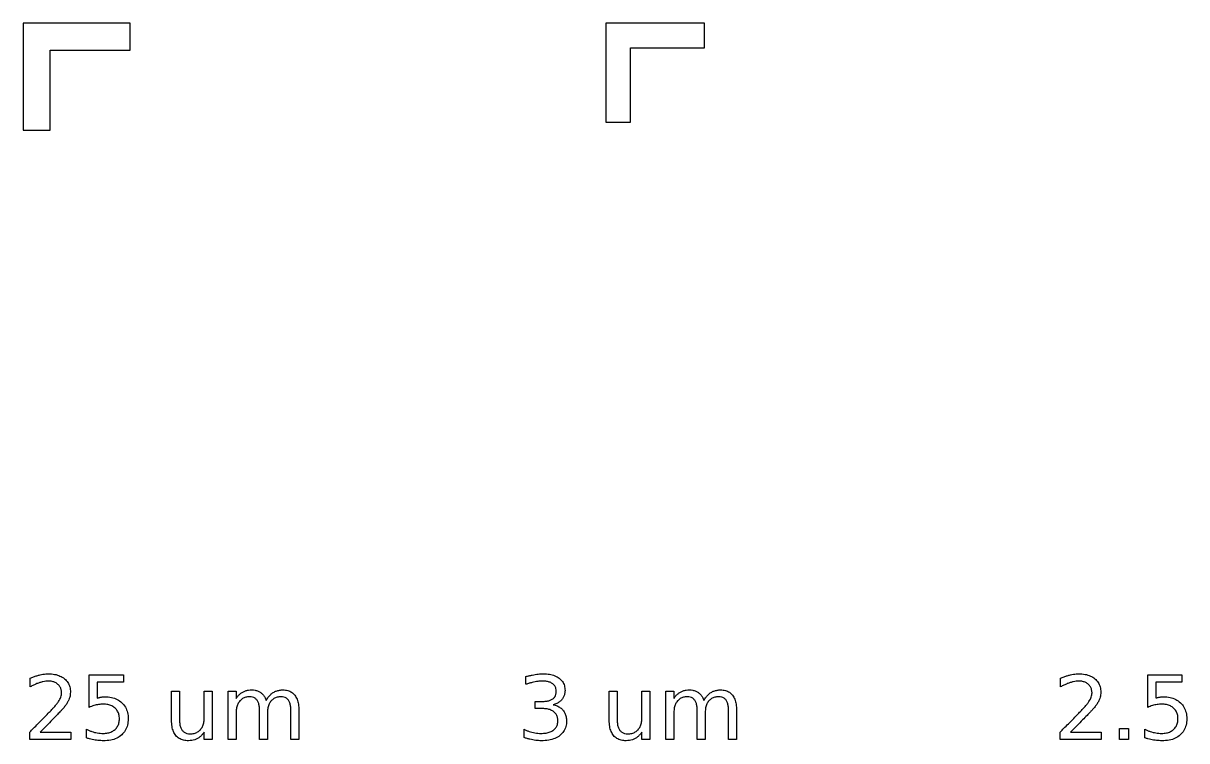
# Model space of a CAD drawing. Extents: x 1 to 50643, y 2 to 54380.
# Drawn here: x 45512 to 46513, y 24680 to 25298 of the extents above; entities that cross this region are included whole.
import ezdxf

# ---------------------------------------------------------------- set-up
doc = ezdxf.new("R2010")
doc.units = 0
doc.layers.add('Layer_1', color=7, linetype='CONTINUOUS')

msp = doc.modelspace()

# ---------------------------------------------------------------- linework, layer by layer
at = {"layer": 'Layer_1', "color": 7}
for points in [[(45511.882613, 25298.098088), (45511.882613, 25275.065823), (45511.882613, 25205.972061), (45534.914963, 25205.972061), (45534.914963, 25275.065823), (45604.008612, 25275.065823), (45604.008612, 25298.098088), (45534.914963, 25298.098088)], [(46013.281054, 25298.098088), (46013.281054, 25276.837619), (46013.281054, 25213.058818), (46034.54175, 25213.058818), (46034.54175, 25276.837619), (46098.320437, 25276.837619), (46098.320437, 25298.098088), (46034.54175, 25298.098088)], [(46455.327573, 24691.029429), (46463.17749, 24691.029429), (46463.17749, 24681.57981), (46455.327573, 24681.57981)]]:
    msp.add_lwpolyline(points, close=True, dxfattribs=at)
for points in [[(45517.824182, 24726.855746), (45517.824182, 24734.445246)], [(45568.569677, 24737.124465), (45598.071942, 24737.124465), (45598.071942, 24730.799791), (45575.452305, 24730.799791), (45575.452305, 24717.183399)], [(45568.569677, 24709.219175), (45568.569677, 24737.124465)], [(45944.53145, 24729.051442), (45944.53145, 24735.748139)], [(46404.656483, 24726.855746), (46404.656483, 24734.445246)], [(46479.621398, 24737.124465), (46509.123663, 24737.124465), (46509.123663, 24730.799791), (46486.504026, 24730.799791), (46486.504026, 24717.183399)], [(46479.621398, 24709.219175), (46479.621398, 24737.124465)], [(45639.516519, 24698.023637), (45639.516519, 24723.247548), (45646.361945, 24723.247548), (45646.361945, 24698.283891)], [(45667.567919, 24699.623231), (45667.567919, 24723.247548), (45674.413344, 24723.247548), (45674.413344, 24681.57981), (45667.567919, 24681.57981), (45667.567919, 24687.978726)], [(45695.135444, 24705.129344), (45695.135444, 24681.57981), (45688.252816, 24681.57981), (45688.252816, 24723.247548), (45695.135444, 24723.247548), (45695.135444, 24716.774119)], [(46016.222367, 24698.023637), (46016.222367, 24723.247548), (46023.067792, 24723.247548), (46023.067792, 24698.283891)], [(46044.273766, 24699.623231), (46044.273766, 24723.247548), (46051.119192, 24723.247548), (46051.119192, 24681.57981), (46044.273766, 24681.57981), (46044.273766, 24687.978726)], [(46071.841291, 24705.129344), (46071.841291, 24681.57981), (46064.958663, 24681.57981), (46064.958663, 24723.247548), (46071.841291, 24723.247548), (46071.841291, 24716.774119)], [(45720.954593, 24715.249037), (45720.954701, 24715.248767)], [(45958.929173, 24708.181936), (45952.455771, 24708.181936), (45952.455771, 24714.357854), (45959.226792, 24714.357854)], [(46097.66044, 24715.249037), (46097.660548, 24715.248767)], [(45722.107947, 24705.129344), (45722.107947, 24681.57981), (45715.225319, 24681.57981), (45715.225319, 24706.50594)], [(45749.080451, 24706.729208), (45749.080451, 24681.57981), (45742.197823, 24681.57981), (45742.197823, 24706.50594)], [(45967.96962, 24711.52907), (45967.969593, 24711.52853)], [(46098.813795, 24705.129344), (46098.813795, 24681.57981), (46091.931167, 24681.57981), (46091.931167, 24706.50594)], [(46125.786298, 24706.729208), (46125.786298, 24681.57981), (46118.90367, 24681.57981), (46118.90367, 24706.50594)], [(45639.516573, 24698.024447), (45639.516519, 24698.023637)], [(46016.222421, 24698.024447), (46016.222367, 24698.023637)], [(45526.492659, 24687.904213), (45552.721034, 24687.904213), (45552.721034, 24681.57981), (45517.452239, 24681.57981), (45517.452239, 24687.904213)], [(45526.492605, 24687.902323), (45526.492659, 24687.904213)], [(45566.225873, 24682.880813), (45566.225873, 24690.433057)], [(45942.857316, 24683.254456), (45942.857316, 24690.508919)], [(46413.32496, 24687.904213), (46439.553362, 24687.904213), (46439.553362, 24681.57981), (46404.284541, 24681.57981), (46404.284541, 24687.904213)], [(46413.324879, 24687.902323), (46413.32496, 24687.904213)], [(46477.277568, 24682.880813), (46477.277568, 24690.433057)]]:
    msp.add_lwpolyline(points, dxfattribs=at)
for points, knots in [([(45517.824182, 24734.445246), (45518.807407, 24734.826156), (45520.714661, 24735.565042), (45523.544133, 24736.492463), (45525.405469, 24736.967969), (45526.306566, 24737.198167)], [0, 0, 0, 0, 3.163082, 6.135724, 8.925285, 8.925285, 8.925285, 8.925285]), ([(45526.306566, 24737.198167), (45527.155744, 24737.382717), (45528.795268, 24737.739031), (45531.209293, 24738.051701), (45534.565344, 24738.201759), (45538.730455, 24737.859623), (45543.468745, 24736.441831), (45547.362754, 24734.016195), (45550.321566, 24730.761042), (45552.09461, 24726.720268), (45552.514945, 24723.034463), (45552.327541, 24720.041094), (45551.904691, 24717.843797), (45551.382553, 24716.460116), (45551.121251, 24715.767657)], [0, 0, 0, 0, 2.606213, 5.031865, 7.291224, 12.678166, 17.486793, 21.989451, 26.275697, 30.483742, 35.009053, 37.258332, 39.471536, 41.688698, 41.688698, 41.688698, 41.688698]), ([(45944.53145, 24735.748139), (45945.459871, 24735.997075), (45947.26786, 24736.481848), (45949.935473, 24737.08238), (45951.681466, 24737.38538), (45952.530176, 24737.532665)], [0, 0, 0, 0, 2.883525, 5.615316, 8.199223, 8.199223, 8.199223, 8.199223]), ([(45952.530176, 24737.532665), (45953.347607, 24737.651802), (45954.945154, 24737.884637), (45957.305185, 24738.080749), (45960.621559, 24738.185428), (45964.713142, 24737.879098), (45969.408155, 24736.669884), (45971.933172, 24735.014708), (45973.140858, 24734.223058)], [0, 0, 0, 0, 2.477698, 4.84229, 7.100264, 12.425669, 17.123726, 21.430747, 21.430747, 21.430747, 21.430747]), ([(45973.140858, 24734.223058), (45974.136847, 24733.31902), (45976.097042, 24731.539794), (45977.798304, 24727.798711), (45978.251618, 24724.134553), (45977.947238, 24720.85795), (45977.082556, 24718.149299), (45976.01542, 24716.659688), (45975.484688, 24715.918842)], [0, 0, 0, 0, 3.999509, 7.87139, 12.017468, 14.950514, 17.699584, 20.419581, 20.419581, 20.419581, 20.419581]), ([(46404.656483, 24734.445246), (46405.639704, 24734.826156), (46407.546949, 24735.565043), (46410.376412, 24736.492464), (46412.237744, 24736.967969), (46413.13884, 24737.198167)], [0, 0, 0, 0, 3.163068, 6.135702, 8.925259, 8.925259, 8.925259, 8.925259]), ([(46413.13884, 24737.198167), (46413.988019, 24737.382717), (46415.627543, 24737.739031), (46418.041568, 24738.051701), (46421.397619, 24738.201759), (46425.56273, 24737.859623), (46430.30102, 24736.441831), (46434.195028, 24734.016195), (46437.15384, 24730.761042), (46438.926884, 24726.720268), (46439.347219, 24723.034463), (46439.159815, 24720.041094), (46438.736966, 24717.843797), (46438.214828, 24716.460116), (46437.953525, 24715.767657)], [0, 0, 0, 0, 2.606213, 5.031865, 7.291224, 12.678166, 17.486793, 21.989451, 26.275697, 30.483742, 35.009053, 37.258332, 39.471536, 41.688698, 41.688698, 41.688698, 41.688698]), ([(45526.194959, 24730.575983), (45525.301225, 24730.269299), (45523.444416, 24729.632137), (45520.651396, 24728.375141), (45518.789475, 24727.374511), (45517.824182, 24726.855746)], [0, 0, 0, 0, 2.833572, 5.886987, 9.174231, 9.174231, 9.174231, 9.174231]), ([(45541.745956, 24729.013915), (45541.015228, 24729.57617), (45539.527476, 24730.720912), (45536.708994, 24731.623366), (45533.913449, 24731.872616), (45531.226812, 24731.703277), (45528.719212, 24731.297715), (45527.052002, 24730.821028), (45526.194959, 24730.575983)], [0, 0, 0, 0, 2.748358, 5.595618, 8.723705, 11.129257, 13.655285, 16.327463, 16.327463, 16.327463, 16.327463]), ([(45543.420198, 24716.253339), (45543.708885, 24716.86973), (45544.268035, 24718.063598), (45544.756695, 24719.939042), (45544.94993, 24722.116229), (45544.659959, 24724.537377), (45543.608582, 24727.08524), (45542.371393, 24728.3663), (45541.745956, 24729.013915)], [0, 0, 0, 0, 2.038643, 3.948585, 5.778561, 8.569873, 11.191537, 13.871851, 13.871851, 13.871851, 13.871851]), ([(45695.135444, 24716.774119), (45695.665, 24717.571267), (45696.685584, 24719.107566), (45698.59177, 24721.022275), (45700.711668, 24722.503824), (45703.089947, 24723.531513), (45705.723108, 24724.13017), (45708.533559, 24724.322749), (45711.345694, 24724.096805), (45713.999408, 24723.353074), (45715.49394, 24722.410031), (45716.229756, 24721.945734)], [0, 0, 0, 0, 2.865467, 5.522456, 8.050769, 10.581136, 13.243204, 16.115017, 18.999335, 21.678935, 24.27766, 24.27766, 24.27766, 24.27766]), ([(45720.954701, 24715.248767), (45721.5321, 24716.205685), (45722.636656, 24718.036251), (45724.714313, 24720.344782), (45727.025182, 24722.131769), (45729.613124, 24723.376613), (45732.468916, 24724.104935), (45735.817326, 24724.358404), (45739.430808, 24723.965645), (45743.025362, 24722.422518), (45744.704401, 24720.593165), (45745.546144, 24719.676066)], [0, 0, 0, 0, 3.346896, 6.402553, 9.257308, 12.058236, 14.954818, 18.048196, 22.089992, 25.769334, 29.468226, 29.468226, 29.468226, 29.468226]), ([(45967.597542, 24729.499598), (45966.848783, 24729.968571), (45965.250339, 24730.96973), (45962.246446, 24731.660935), (45959.388651, 24731.850147), (45956.782813, 24731.751391), (45954.571755, 24731.524621), (45952.251902, 24731.147746), (45949.805484, 24730.610451), (45947.210616, 24729.915549), (45945.445348, 24729.3462), (45944.53145, 24729.051442)], [0, 0, 0, 0, 2.634772, 5.624687, 9.110552, 11.220055, 13.438713, 15.775128, 18.266713, 20.950046, 23.830452, 23.830452, 23.830452, 23.830452]), ([(45967.709149, 24716.55274), (45968.298314, 24717.085497), (45969.473569, 24718.148231), (45970.463842, 24720.44155), (45970.746623, 24722.97411), (45970.456946, 24725.527536), (45969.427028, 24727.877912), (45968.208912, 24728.95767), (45967.597542, 24729.499598)], [0, 0, 0, 0, 2.359512, 4.706715, 7.290089, 9.940973, 12.34888, 14.775133, 14.775133, 14.775133, 14.775133]), ([(46071.841291, 24716.774119), (46072.370847, 24717.571267), (46073.391431, 24719.107566), (46075.297617, 24721.022275), (46077.417515, 24722.503824), (46079.795794, 24723.531513), (46082.428955, 24724.13017), (46085.239406, 24724.322749), (46088.051541, 24724.096805), (46090.705255, 24723.353074), (46092.199787, 24722.410031), (46092.935604, 24721.945734)], [0, 0, 0, 0, 2.865467, 5.522456, 8.050769, 10.581136, 13.243204, 16.115017, 18.999335, 21.678935, 24.27766, 24.27766, 24.27766, 24.27766]), ([(46097.660548, 24715.248767), (46098.237902, 24716.205687), (46099.342381, 24718.036275), (46101.420051, 24720.344823), (46103.731016, 24722.131734), (46106.318967, 24723.376619), (46109.174765, 24724.104933), (46112.523173, 24724.358405), (46116.136655, 24723.965645), (46119.731209, 24722.422518), (46121.410248, 24720.593165), (46122.251992, 24719.676066)], [0, 0, 0, 0, 3.346831, 6.402488, 9.257338, 12.058267, 14.954848, 18.048226, 22.090022, 25.769364, 29.468256, 29.468256, 29.468256, 29.468256]), ([(46413.027233, 24730.575983), (46412.1335, 24730.269299), (46410.276695, 24729.632138), (46407.483684, 24728.375142), (46405.621771, 24727.374511), (46404.656483, 24726.855746)], [0, 0, 0, 0, 2.833569, 5.886976, 9.174207, 9.174207, 9.174207, 9.174207]), ([(46428.578257, 24729.013915), (46427.847529, 24729.57617), (46426.359777, 24730.720912), (46423.541295, 24731.623367), (46420.745746, 24731.872616), (46418.0591, 24731.703277), (46415.551491, 24731.297716), (46413.884277, 24730.821028), (46413.027233, 24730.575983)], [0, 0, 0, 0, 2.748358, 5.595618, 8.723705, 11.129272, 13.655309, 16.32749, 16.32749, 16.32749, 16.32749]), ([(46430.252499, 24716.253339), (46430.541186, 24716.86973), (46431.100336, 24718.063598), (46431.588996, 24719.939042), (46431.782231, 24722.116229), (46431.49226, 24724.537377), (46430.440883, 24727.08524), (46429.203694, 24728.3663), (46428.578257, 24729.013915)], [0, 0, 0, 0, 2.038643, 3.948585, 5.778561, 8.569873, 11.191537, 13.871851, 13.871851, 13.871851, 13.871851]), ([(45538.397742, 24709.407887), (45539.128368, 24710.253395), (45540.475693, 24711.812572), (45542.189765, 24714.081432), (45543.037681, 24715.578137), (45543.420198, 24716.253339)], [0, 0, 0, 0, 3.352918, 6.18302, 8.509109, 8.509109, 8.509109, 8.509109]), ([(45551.121251, 24715.767657), (45550.777246, 24715.039871), (45550.02514, 24713.448697), (45548.431799, 24711.050489), (45547.15698, 24709.425056), (45546.470819, 24708.55018)], [0, 0, 0, 0, 2.412484, 5.274467, 8.610489, 8.610489, 8.610489, 8.610489]), ([(45575.452305, 24717.183399), (45575.814815, 24717.3006), (45576.534148, 24717.533162), (45577.627635, 24717.807269), (45578.361564, 24717.936977), (45578.726195, 24718.001419)], [0, 0, 0, 0, 1.142777, 2.267623, 3.378248, 3.378248, 3.378248, 3.378248]), ([(45578.726195, 24718.001419), (45579.089326, 24718.060905), (45579.812997, 24718.179454), (45580.906966, 24718.276767), (45583.568243, 24718.345714), (45587.614586, 24717.982724), (45592.713657, 24716.291975), (45596.87213, 24713.396351), (45599.987164, 24709.502282), (45601.828887, 24704.691155), (45602.344756, 24699.350476), (45601.812419, 24694.012195), (45599.98368, 24689.06494), (45597.707063, 24686.642776), (45596.58382, 24685.447723)], [0, 0, 0, 0, 1.103656, 2.199433, 3.29127, 9.089658, 14.286084, 19.22862, 24.080149, 29.024392, 34.460739, 40.030452, 45.039162, 49.917021, 49.917021, 49.917021, 49.917021]), ([(45698.223322, 24714.727988), (45697.600663, 24713.876751), (45696.312836, 24712.11616), (45695.308408, 24708.767771), (45695.195297, 24706.388404), (45695.135444, 24705.129344)], [0, 0, 0, 0, 3.146235, 6.507269, 10.284576, 10.284576, 10.284576, 10.284576]), ([(45713.104676, 24715.397523), (45712.583762, 24715.981521), (45711.527102, 24717.166145), (45709.165301, 24718.126824), (45706.368109, 24718.40532), (45703.355909, 24718.066352), (45700.401328, 24716.873422), (45698.95045, 24715.444242), (45698.223322, 24714.727988)], [0, 0, 0, 0, 2.321249, 4.708593, 7.42296, 10.704416, 13.726629, 16.762952, 16.762952, 16.762952, 16.762952]), ([(45715.225319, 24706.50594), (45715.184319, 24707.72879), (45715.109317, 24709.965759), (45714.486001, 24713.042199), (45713.537008, 24714.660345), (45713.104676, 24715.397523)], [0, 0, 0, 0, 3.674136, 6.721127, 9.270793, 9.270793, 9.270793, 9.270793]), ([(45716.229756, 24721.945734), (45716.906942, 24721.383994), (45718.287428, 24720.238848), (45719.882939, 24717.924939), (45720.588275, 24716.163727), (45720.954593, 24715.249037)], [0, 0, 0, 0, 2.630463, 5.362369, 8.314268, 8.314268, 8.314268, 8.314268]), ([(45742.197823, 24706.50594), (45742.16159, 24707.726687), (45742.095172, 24709.964383), (45741.413741, 24713.00115), (45740.241979, 24715.409105), (45738.483087, 24717.140821), (45736.186289, 24718.132715), (45733.386181, 24718.401351), (45730.362525, 24718.077444), (45727.419455, 24716.871459), (45725.053709, 24714.831991), (45723.317678, 24712.118038), (45722.270431, 24708.793848), (45722.164208, 24706.398181), (45722.107947, 24705.129344)], [0, 0, 0, 0, 3.657612, 6.704603, 9.268965, 11.584273, 13.948965, 16.622292, 19.944293, 22.984484, 26.013613, 29.163319, 32.536177, 36.334097, 36.334097, 36.334097, 36.334097]), ([(45745.546144, 24719.676066), (45746.262803, 24718.553267), (45747.786073, 24716.166738), (45748.88518, 24711.676637), (45749.01222, 24708.457931), (45749.080451, 24706.729208)], [0, 0, 0, 0, 3.974643, 8.448175, 13.638508, 13.638508, 13.638508, 13.638508]), ([(45959.226792, 24714.357854), (45960.364016, 24714.400313), (45962.473844, 24714.479084), (45965.409023, 24715.152553), (45966.977025, 24716.107064), (45967.709149, 24716.55274)], [0, 0, 0, 0, 3.414899, 6.335476, 8.893532, 8.893532, 8.893532, 8.893532]), ([(45975.484688, 24715.918842), (45974.842776, 24715.254633), (45973.526251, 24713.892376), (45970.925229, 24712.419269), (45968.983893, 24711.834559), (45967.96962, 24711.52907)], [0, 0, 0, 0, 2.76045, 5.66153, 8.835522, 8.835522, 8.835522, 8.835522]), ([(46074.929169, 24714.727988), (46074.306511, 24713.876751), (46073.018684, 24712.11616), (46072.014256, 24708.767771), (46071.901145, 24706.388404), (46071.841291, 24705.129344)], [0, 0, 0, 0, 3.146235, 6.507269, 10.284576, 10.284576, 10.284576, 10.284576]), ([(46089.810523, 24715.397523), (46089.289609, 24715.981521), (46088.232949, 24717.166145), (46085.871149, 24718.126824), (46083.073956, 24718.40532), (46080.061757, 24718.066352), (46077.107176, 24716.873422), (46075.656298, 24715.444242), (46074.929169, 24714.727988)], [0, 0, 0, 0, 2.321249, 4.708593, 7.42296, 10.704416, 13.726629, 16.762952, 16.762952, 16.762952, 16.762952]), ([(46091.931167, 24706.50594), (46091.890166, 24707.72879), (46091.815164, 24709.965759), (46091.191848, 24713.042199), (46090.242856, 24714.660345), (46089.810523, 24715.397523)], [0, 0, 0, 0, 3.674136, 6.721127, 9.270793, 9.270793, 9.270793, 9.270793]), ([(46092.935604, 24721.945734), (46093.612789, 24721.383994), (46094.993275, 24720.238848), (46096.588786, 24717.924939), (46097.294122, 24716.163727), (46097.66044, 24715.249037)], [0, 0, 0, 0, 2.630463, 5.362369, 8.314268, 8.314268, 8.314268, 8.314268]), ([(46118.90367, 24706.50594), (46118.867437, 24707.726687), (46118.80102, 24709.964383), (46118.119588, 24713.00115), (46116.947826, 24715.409105), (46115.188934, 24717.140821), (46112.892137, 24718.132715), (46110.092028, 24718.401351), (46107.068372, 24718.077444), (46104.125302, 24716.871459), (46101.759556, 24714.831991), (46100.023525, 24712.118038), (46098.976278, 24708.793848), (46098.870055, 24706.398181), (46098.813795, 24705.129344)], [0, 0, 0, 0, 3.657612, 6.704603, 9.268965, 11.584273, 13.948965, 16.622292, 19.944293, 22.984484, 26.013613, 29.163319, 32.536177, 36.334097, 36.334097, 36.334097, 36.334097]), ([(46122.251992, 24719.676066), (46122.96865, 24718.553267), (46124.49192, 24716.166738), (46125.591028, 24711.676637), (46125.718067, 24708.457931), (46125.786298, 24706.729208)], [0, 0, 0, 0, 3.974643, 8.448175, 13.638508, 13.638508, 13.638508, 13.638508]), ([(46425.230044, 24709.407887), (46425.960669, 24710.253395), (46427.307994, 24711.812572), (46429.022066, 24714.081432), (46429.869982, 24715.578137), (46430.252499, 24716.253339)], [0, 0, 0, 0, 3.352918, 6.18302, 8.509109, 8.509109, 8.509109, 8.509109]), ([(46437.953525, 24715.767657), (46437.60952, 24715.039871), (46436.857414, 24713.448697), (46435.264073, 24711.050489), (46433.989254, 24709.425056), (46433.303094, 24708.55018)], [0, 0, 0, 0, 2.412484, 5.274467, 8.610489, 8.610489, 8.610489, 8.610489]), ([(46486.504026, 24717.183399), (46486.866536, 24717.3006), (46487.585869, 24717.533162), (46488.679356, 24717.807269), (46489.413285, 24717.936977), (46489.777916, 24718.001419)], [0, 0, 0, 0, 1.142777, 2.267623, 3.378248, 3.378248, 3.378248, 3.378248]), ([(46489.777916, 24718.001419), (46490.141047, 24718.060905), (46490.864718, 24718.179454), (46491.958687, 24718.276767), (46494.61996, 24718.345714), (46498.6663, 24717.982723), (46503.765366, 24716.291971), (46507.923851, 24713.39636), (46511.03887, 24709.502278), (46512.880583, 24704.691154), (46513.396449, 24699.350476), (46512.864115, 24694.012197), (46511.035387, 24689.064943), (46508.758779, 24686.642776), (46507.635541, 24685.447723)], [0, 0, 0, 0, 1.103656, 2.199433, 3.29127, 9.089646, 14.286072, 19.228617, 24.080138, 29.024377, 34.460724, 40.030437, 45.039143, 49.916992, 49.916992, 49.916992, 49.916992]), ([(45529.096906, 24699.772256), (45530.539513, 24701.235563), (45533.02676, 24703.7585), (45536.146039, 24706.95312), (45537.774842, 24708.728811), (45538.397742, 24709.407887)], [0, 0, 0, 0, 6.164697, 10.628762, 13.393119, 13.393119, 13.393119, 13.393119]), ([(45546.470819, 24708.55018), (45546.115223, 24708.157525), (45545.117761, 24707.056113), (45543.133901, 24704.983667), (45541.513466, 24703.297102), (45540.55548, 24702.30002)], [0, 0, 0, 0, 1.589175, 4.457697, 8.605949, 8.605949, 8.605949, 8.605949]), ([(45566.225873, 24690.433057), (45566.971964, 24690.049027), (45568.452871, 24689.286773), (45570.772697, 24688.386854), (45573.142853, 24687.680194), (45575.585817, 24687.182342), (45578.11239, 24686.888825), (45581.163388, 24686.764047), (45584.57555, 24687.025279), (45588.096712, 24688.151538), (45590.973901, 24690.066044), (45593.13558, 24692.653968), (45594.416362, 24695.865188), (45594.770979, 24699.398296), (45594.41636, 24702.931358), (45593.13556, 24706.142535), (45590.973902, 24708.730215), (45588.096675, 24710.6455), (45584.575706, 24711.768536), (45581.363518, 24712.02565), (45578.684089, 24711.920985), (45576.667765, 24711.704887), (45575.338981, 24711.437688), (45574.671028, 24711.303372)], [0, 0, 0, 0, 2.515932, 4.993842, 7.451539, 9.928283, 12.463268, 15.073526, 19.084373, 22.664773, 26.040019, 29.316739, 32.626046, 36.25072, 39.875245, 43.184468, 46.461165, 49.836412, 53.416811, 57.427659, 59.438018, 61.459358, 63.502485, 63.502485, 63.502485, 63.502485]), ([(45574.671028, 24711.303372), (45574.001454, 24711.136485), (45572.636531, 24710.796288), (45570.59821, 24710.094349), (45569.254996, 24709.514844), (45568.569677, 24709.219175)], [0, 0, 0, 0, 2.069507, 4.218676, 6.457431, 6.457431, 6.457431, 6.457431]), ([(45976.377545, 24706.729208), (45976.990633, 24705.882), (45978.226167, 24704.17465), (45979.225683, 24701.049437), (45979.569315, 24697.159718), (45979.077142, 24692.749761), (45977.141194, 24688.269829), (45973.834585, 24684.73728), (45969.374004, 24682.213212), (45963.857277, 24680.765776), (45959.059627, 24680.436444), (45955.324034, 24680.554932), (45952.912071, 24680.78776), (45951.300944, 24681.066643), (45950.483992, 24681.208056)], [0, 0, 0, 0, 3.121071, 6.289789, 9.688156, 14.794784, 19.435913, 24.075713, 29.049342, 34.612832, 41.047827, 43.405345, 45.822687, 48.309358, 48.309358, 48.309358, 48.309358]), ([(45968.490426, 24705.391758), (45967.653133, 24705.956309), (45965.893199, 24707.142956), (45962.56944, 24708.027122), (45960.196261, 24708.128049), (45958.929173, 24708.181936)], [0, 0, 0, 0, 3.012905, 6.332922, 10.136186, 10.136186, 10.136186, 10.136186]), ([(45967.969593, 24711.52853), (45969.096117, 24711.227528), (45971.26371, 24710.648357), (45974.182141, 24709.025179), (45975.653088, 24707.486851), (45976.377545, 24706.729208)], [0, 0, 0, 0, 3.491983, 6.719075, 9.850917, 9.850917, 9.850917, 9.850917]), ([(45968.230009, 24689.617466), (45968.976345, 24690.28645), (45970.468579, 24691.624028), (45971.717424, 24694.535245), (45972.068938, 24697.64978), (45971.730712, 24700.707527), (45970.56371, 24703.442315), (45969.183614, 24704.739976), (45968.490426, 24705.391758)], [0, 0, 0, 0, 2.976026, 5.950316, 9.242007, 12.300528, 15.103466, 17.932023, 17.932023, 17.932023, 17.932023]), ([(46415.929207, 24699.772256), (46417.371814, 24701.235563), (46419.859061, 24703.7585), (46422.97834, 24706.95312), (46424.607143, 24708.728811), (46425.230044, 24709.407887)], [0, 0, 0, 0, 6.164697, 10.628762, 13.393119, 13.393119, 13.393119, 13.393119]), ([(46433.303094, 24708.55018), (46432.947498, 24708.157525), (46431.950039, 24707.056114), (46429.966189, 24704.983668), (46428.345763, 24703.297102), (46427.387781, 24702.30002)], [0, 0, 0, 0, 1.589173, 4.457689, 8.60593, 8.60593, 8.60593, 8.60593]), ([(46477.277568, 24690.433057), (46478.023663, 24690.049028), (46479.504575, 24689.286775), (46481.8244, 24688.386856), (46484.194555, 24687.68019), (46486.637524, 24687.182343), (46489.164106, 24686.888825), (46492.215104, 24686.764047), (46495.627263, 24687.02528), (46499.148423, 24688.151541), (46502.025621, 24690.06604), (46504.187301, 24692.653969), (46505.468083, 24695.865188), (46505.8227, 24699.398296), (46505.468081, 24702.931358), (46504.18728, 24706.142535), (46502.025622, 24708.73022), (46499.148386, 24710.645496), (46495.62742, 24711.768535), (46492.415235, 24712.02565), (46489.73581, 24711.920985), (46487.719487, 24711.704887), (46486.390702, 24711.437688), (46485.722749, 24711.303372)], [0, 0, 0, 0, 2.515942, 4.993853, 7.451538, 9.928297, 12.463291, 15.073552, 19.084387, 22.664786, 26.040043, 29.316763, 32.62607, 36.250744, 39.875269, 43.184492, 46.461189, 49.836446, 53.416845, 57.42768, 59.43804, 61.45938, 63.502507, 63.502507, 63.502507, 63.502507]), ([(46485.722749, 24711.303372), (46485.053175, 24711.136485), (46483.688252, 24710.796288), (46481.649931, 24710.094349), (46480.306717, 24709.514844), (46479.621398, 24709.219175)], [0, 0, 0, 0, 2.069507, 4.218676, 6.457431, 6.457431, 6.457431, 6.457431]), ([(45517.452239, 24687.904213), (45518.516353, 24689.000646), (45520.867104, 24691.422795), (45524.75119, 24695.376406), (45527.573452, 24698.231226), (45529.096906, 24699.772256)], [0, 0, 0, 0, 4.583716, 10.125965, 16.626827, 16.626827, 16.626827, 16.626827]), ([(45540.55548, 24702.30002), (45539.296527, 24701.005727), (45536.478358, 24698.108448), (45531.789464, 24693.310442), (45528.358668, 24689.807583), (45526.492605, 24687.902323)], [0, 0, 0, 0, 5.416769, 12.125454, 20.126069, 20.126069, 20.126069, 20.126069]), ([(45661.764186, 24682.323857), (45661.007961, 24681.956465), (45659.465875, 24681.207284), (45656.868191, 24680.626996), (45653.593334, 24680.40529), (45649.857422, 24680.766774), (45646.02704, 24682.269871), (45643.020854, 24684.88805), (45640.930101, 24688.490858), (45639.702766, 24692.982448), (45639.581764, 24696.259108), (45639.516573, 24698.024447)], [0, 0, 0, 0, 2.515219, 5.129008, 7.918347, 12.348616, 16.275096, 20.064312, 24.07324, 28.599235, 33.885937, 33.885937, 33.885937, 33.885937]), ([(45646.361945, 24698.283891), (45646.406303, 24697.0767), (45646.48812, 24694.85009), (45647.187084, 24691.765948), (45648.199588, 24690.143745), (45648.6686, 24689.392308)], [0, 0, 0, 0, 3.625967, 6.687936, 9.3303, 9.3303, 9.3303, 9.3303]), ([(45664.331231, 24689.9876), (45664.983331, 24690.837809), (45666.32687, 24692.589519), (45667.387056, 24695.960549), (45667.505375, 24698.356658), (45667.567919, 24699.623231)], [0, 0, 0, 0, 3.19546, 6.5837, 10.383001, 10.383001, 10.383001, 10.383001]), ([(46038.470034, 24682.323857), (46037.713809, 24681.956465), (46036.171722, 24681.207284), (46033.574038, 24680.626996), (46030.299182, 24680.40529), (46026.56327, 24680.766774), (46022.732887, 24682.269871), (46019.726701, 24684.88805), (46017.635948, 24688.490858), (46016.408613, 24692.982448), (46016.287612, 24696.259108), (46016.222421, 24698.024447)], [0, 0, 0, 0, 2.515219, 5.129008, 7.918347, 12.348616, 16.275096, 20.064312, 24.07324, 28.599235, 33.885937, 33.885937, 33.885937, 33.885937]), ([(46023.067792, 24698.283891), (46023.11215, 24697.0767), (46023.193967, 24694.85009), (46023.892931, 24691.765948), (46024.905435, 24690.143745), (46025.374447, 24689.392308)], [0, 0, 0, 0, 3.625967, 6.687936, 9.3303, 9.3303, 9.3303, 9.3303]), ([(46041.037078, 24689.9876), (46041.689178, 24690.837809), (46043.032718, 24692.589519), (46044.092903, 24695.960549), (46044.211223, 24698.356658), (46044.273766, 24699.623231)], [0, 0, 0, 0, 3.19546, 6.5837, 10.383001, 10.383001, 10.383001, 10.383001]), ([(46404.284541, 24687.904213), (46405.348659, 24689.000646), (46407.699417, 24691.422792), (46411.583502, 24695.376403), (46414.405757, 24698.231226), (46415.929207, 24699.772256)], [0, 0, 0, 0, 4.583724, 10.125973, 16.626827, 16.626827, 16.626827, 16.626827]), ([(46427.387781, 24702.30002), (46426.128828, 24701.005727), (46423.310655, 24698.108447), (46418.621752, 24693.310441), (46415.190947, 24689.807583), (46413.324879, 24687.902323)], [0, 0, 0, 0, 5.416771, 12.125463, 20.126088, 20.126088, 20.126088, 20.126088]), ([(45573.703739, 24681.096287), (45572.89063, 24681.242739), (45571.236727, 24681.54063), (45568.74157, 24682.139838), (45567.073989, 24682.631009), (45566.225873, 24682.880813)], [0, 0, 0, 0, 2.478238, 5.040855, 7.69306, 7.69306, 7.69306, 7.69306]), ([(45596.58382, 24685.447723), (45595.219498, 24684.445058), (45592.367743, 24682.349253), (45586.868167, 24680.810496), (45582.159694, 24680.437635), (45578.484311, 24680.546413), (45576.098884, 24680.739979), (45574.507335, 24680.976742), (45573.703739, 24681.096287)], [0, 0, 0, 0, 5.043738, 10.542604, 16.829258, 19.178134, 21.56744, 24.00418, 24.00418, 24.00418, 24.00418]), ([(45648.6686, 24689.392308), (45649.231987, 24688.80056), (45650.377394, 24687.597492), (45652.858455, 24686.630092), (45655.79492, 24686.346819), (45658.945393, 24686.682076), (45662.03899, 24687.844796), (45663.57105, 24689.276977), (45664.331231, 24689.9876)], [0, 0, 0, 0, 2.42579, 4.931814, 7.769833, 11.227324, 14.3707, 17.46644, 17.46644, 17.46644, 17.46644]), ([(45667.567919, 24687.978726), (45667.006383, 24687.189537), (45665.922476, 24685.666202), (45663.971828, 24683.731078), (45662.487609, 24682.78499), (45661.764186, 24682.323857)], [0, 0, 0, 0, 2.903556, 5.604602, 8.172962, 8.172962, 8.172962, 8.172962]), ([(45942.857316, 24690.508919), (45943.566844, 24690.122892), (45944.996896, 24689.344855), (45947.293926, 24688.425691), (45948.893419, 24687.981004), (45949.702742, 24687.755998)], [0, 0, 0, 0, 2.421875, 4.881289, 7.400312, 7.400312, 7.400312, 7.400312]), ([(45950.483992, 24681.208056), (45949.653863, 24681.374034), (45947.963219, 24681.712064), (45945.417618, 24682.399947), (45943.721297, 24682.9661), (45942.857316, 24683.254456)], [0, 0, 0, 0, 2.539205, 5.171355, 7.903567, 7.903567, 7.903567, 7.903567]), ([(45949.702742, 24687.755998), (45950.539233, 24687.569129), (45952.2254, 24687.192446), (45954.829024, 24686.896651), (45958.038758, 24686.769823), (45961.606023, 24687.001875), (45965.33031, 24687.829591), (45967.308592, 24689.049345), (45968.230009, 24689.617466)], [0, 0, 0, 0, 2.569746, 5.179997, 7.848232, 12.19556, 15.898201, 19.126317, 19.126317, 19.126317, 19.126317]), ([(46025.374447, 24689.392308), (46025.937834, 24688.80056), (46027.083242, 24687.597492), (46029.564302, 24686.630092), (46032.500767, 24686.346819), (46035.65124, 24686.682076), (46038.744838, 24687.844796), (46040.276897, 24689.276977), (46041.037078, 24689.9876)], [0, 0, 0, 0, 2.42579, 4.931814, 7.769833, 11.227324, 14.3707, 17.46644, 17.46644, 17.46644, 17.46644]), ([(46044.273766, 24687.978726), (46043.71223, 24687.189537), (46042.628324, 24685.666202), (46040.677676, 24683.731078), (46039.193456, 24682.78499), (46038.470034, 24682.323857)], [0, 0, 0, 0, 2.903556, 5.604602, 8.172962, 8.172962, 8.172962, 8.172962]), ([(46484.755461, 24681.096287), (46483.942346, 24681.242739), (46482.288435, 24681.540629), (46479.793269, 24682.139837), (46478.125684, 24682.631008), (46477.277568, 24682.880813)], [0, 0, 0, 0, 2.478253, 5.040878, 7.693087, 7.693087, 7.693087, 7.693087]), ([(46507.635541, 24685.447723), (46506.271219, 24684.445058), (46503.419464, 24682.349253), (46497.919888, 24680.810496), (46493.211415, 24680.437635), (46489.536032, 24680.546413), (46487.150605, 24680.739979), (46485.559056, 24680.976742), (46484.755461, 24681.096287)], [0, 0, 0, 0, 5.043738, 10.542604, 16.829258, 19.178134, 21.56744, 24.00418, 24.00418, 24.00418, 24.00418])]:
    msp.add_open_spline(points, degree=3, knots=knots, dxfattribs=at)

doc.saveas('drawing.dxf')
